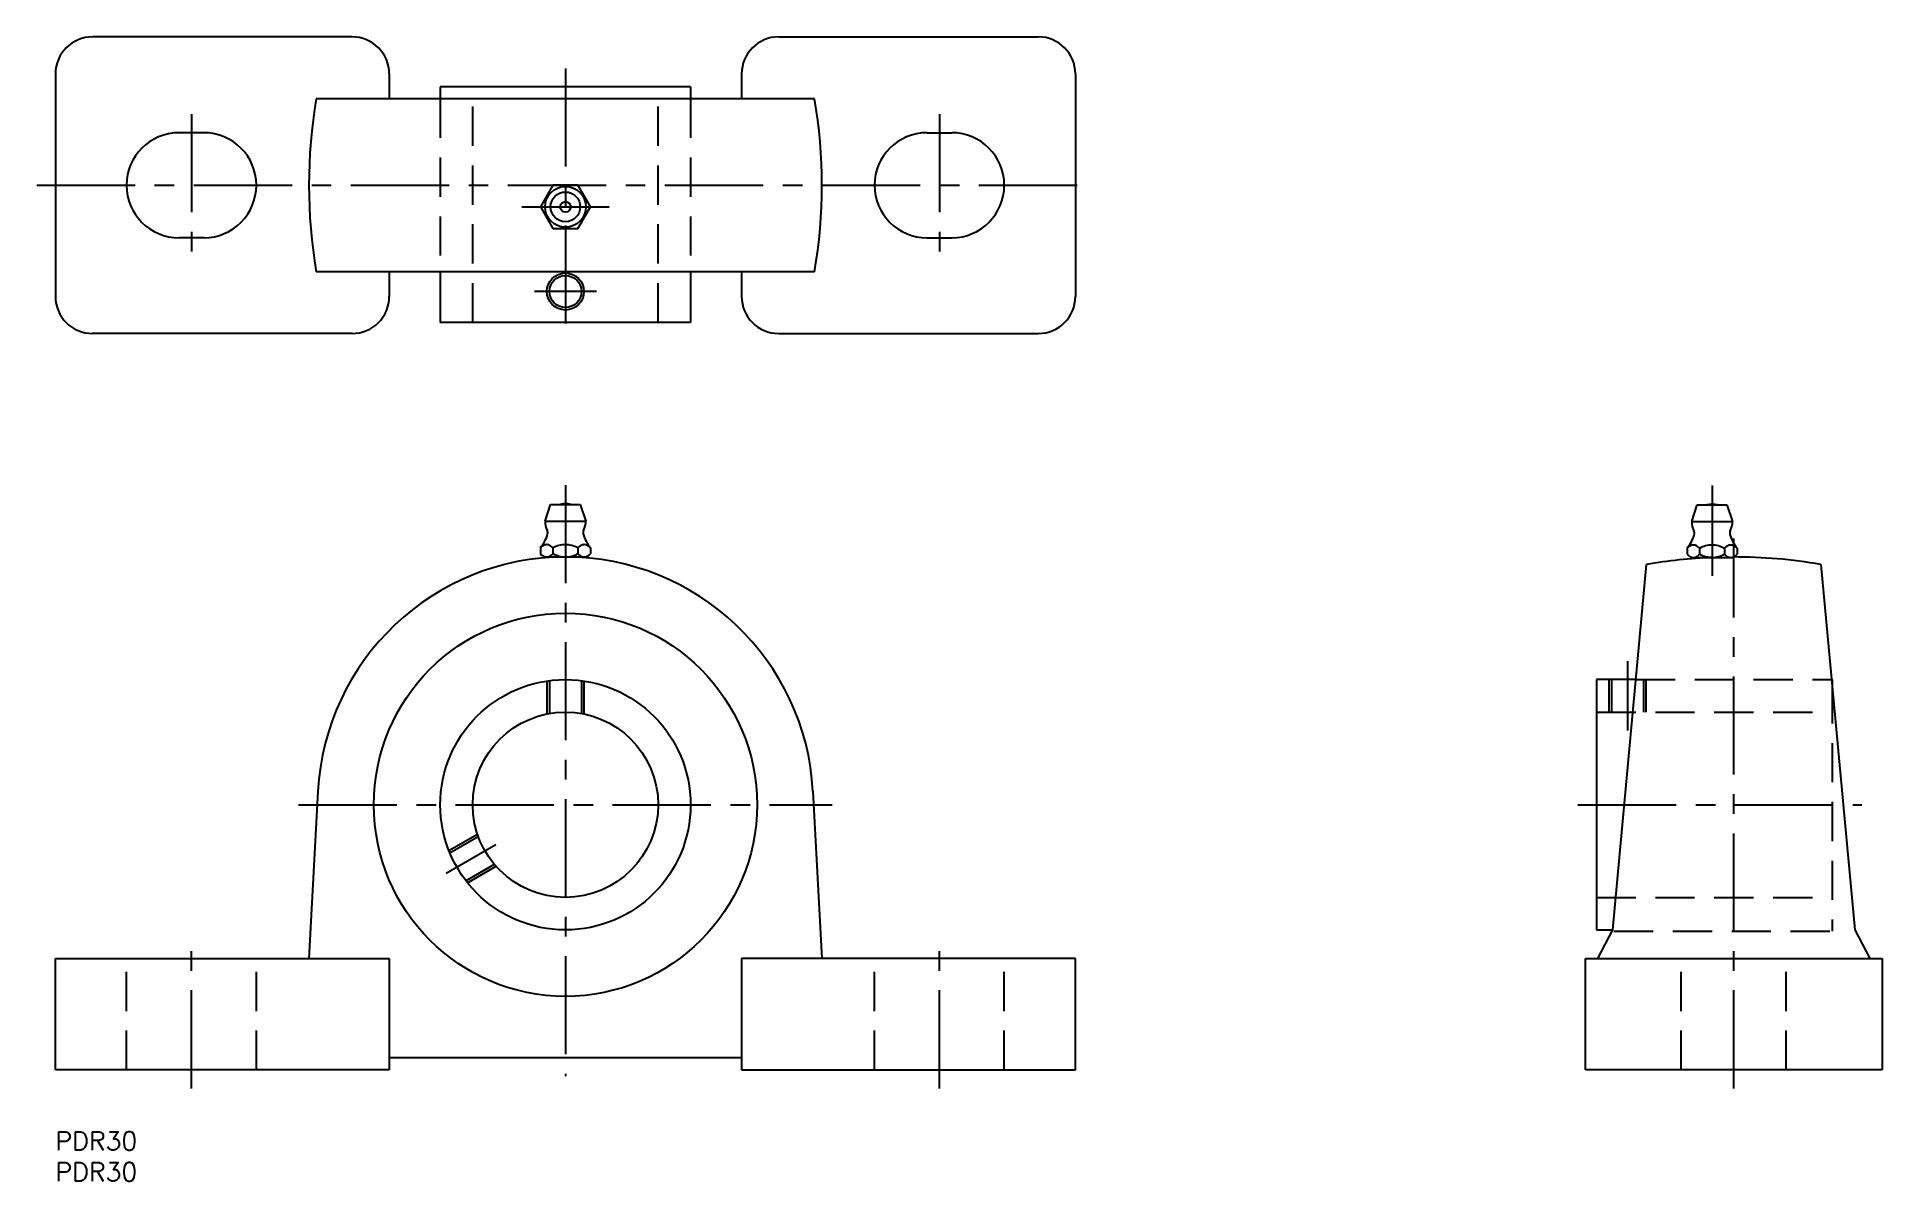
# Model space of a CAD drawing. Extents: x -3 to 296, y -8 to 177.
import ezdxf

# ---------------------------------------------------------------- set-up
doc = ezdxf.new("R2010")
doc.units = 0
doc.header["$LTSCALE"] = 0.5
doc.linetypes.add('CENTER', pattern=[50.8, 31.75, -6.35, 6.35, -6.35])
doc.linetypes.add('DASHED', pattern=[19.05, 12.7, -6.35])
for name, color, linetype in [('MSM_CENTER', 1, 'CENTER'), ('MSM_CONTINUOUS', 7, 'CONTINUOUS'), ('MSM_DASHED', 4, 'DASHED'), ('MSM_NARROW', 5, 'CONTINUOUS'), ('MSM_PART_NUMBER', 7, 'CONTINUOUS')]:
    doc.layers.add(name, color=color, linetype=linetype)
doc.styles.get("Standard").update_dxf_attribs({"font": 'txt.shx', "height": 3, "bigfont": 'bigfont.shx'})

# ---------------------------------------------------------------- blocks, each defined once
blk = doc.blocks.new('*U2')
at = {"layer": 'MSM_PART_NUMBER'}
blk.add_text('PDR30', height=3, dxfattribs=at).set_placement((0, -3))
blk = doc.blocks.new('*U3')
at = {"layer": 'MSM_PART_NUMBER'}
blk.add_text('PDR30', height=3, dxfattribs=at).set_placement((0, -8))

msp = doc.modelspace()

# ---------------------------------------------------------------- linework, layer by layer
at = {"layer": 'MSM_CENTER'}
for p, q in [((82.5, 172.06), (82.5, 127.96)), ((22, 164.66), (22, 141.66)), ((143, 164.66), (143, 141.66)), ((-3, 153.16), (168, 153.16)), ((75.45, 149.66), (89.55, 149.66)), ((87.5, 135.96), (77.5, 135.96)), ((82.5, 104.61), (82.5, 9)), ((268, 104.54), (268, 89.93)), ((271.5, 7), (271.5, 96)), ((254.3, 76.15), (254.3, 64.9)), ((39.34, 52.9), (125.66, 52.9)), ((246.3, 52.9), (292.2, 52.9)), ((71.24, 46.4), (63.23, 41.78)), ((22, 7), (22, 31)), ((143, 7), (143, 31))]:
    msp.add_line(p, q, dxfattribs=at)
at = {"layer": 'MSM_CONTINUOUS'}
for p, q in [((48, 177.16), (6, 177.16)), ((117, 177.16), (159, 177.16)), ((0, 171.16), (0, 135.16)), ((54, 171.16), (54, 167.16)), ((111, 171.16), (111, 167.16)), ((165, 171.16), (165, 135.16)), ((122.81, 167.16), (42.19, 167.16)), ((102.75, 169.06), (62.25, 169.06)), ((62.25, 169.06), (62.25, 167.16)), ((102.75, 169.06), (102.75, 167.16)), ((24, 161.66), (20, 161.66)), ((141, 161.66), (145, 161.66)), ((80.47, 153.17), (78.45, 149.66)), ((84.52, 153.17), (80.47, 153.17)), ((86.55, 149.66), (84.52, 153.17)), ((78.45, 149.66), (80.47, 146.16)), ((84.52, 146.16), (86.55, 149.66)), ((24, 144.66), (20, 144.66)), ((80.47, 146.16), (84.52, 146.16)), ((141, 144.66), (145, 144.66)), ((122.81, 139.16), (42.19, 139.16)), ((54, 139.16), (54, 135.16)), ((62.25, 139.16), (62.25, 130.96)), ((102.75, 139.16), (102.75, 130.96)), ((111, 139.16), (111, 135.16)), ((48, 129.16), (6, 129.16)), ((102.75, 130.96), (62.25, 130.96)), ((117, 129.16), (159, 129.16)), ((79.2, 98.8), (80.1, 101.5)), ((80.1, 101.5), (84.9, 101.5)), ((84.9, 101.5), (85.8, 98.8)), ((79.2, 98.8), (85.8, 98.8)), ((264.7, 98.73), (265.6, 101.43)), ((264.7, 98.73), (271.3, 98.73)), ((265.6, 101.43), (270.4, 101.43)), ((270.4, 101.43), (271.3, 98.73)), ((78.45, 94.47), (78.45, 93.53)), ((79.44, 93), (85.56, 93)), ((80.47, 94.47), (80.47, 93.53)), ((84.52, 94.47), (84.52, 93.53)), ((86.55, 94.47), (86.55, 93.53)), ((263.95, 94.4), (263.95, 93.45)), ((264.94, 92.93), (271.06, 92.93)), ((265.97, 94.4), (265.97, 93.45)), ((270.02, 94.4), (270.02, 93.45)), ((272.05, 94.4), (272.05, 93.45)), ((251.93, 32.65), (257.39, 91.79)), ((285.61, 91.79), (291.07, 32.65)), ((249.3, 73.15), (249.3, 32.65)), ((255.67, 73.15), (249.3, 73.15)), ((287.4, 73.15), (287.33, 73.15)), ((287.4, 73.15), (287.4, 72.42)), ((42.46, 55.06), (41, 28)), ((122.54, 55.06), (124, 28)), ((249.3, 32.65), (251.93, 32.65)), ((249.5, 28), (251.93, 32.65)), ((291.07, 32.65), (293.5, 28)), ((0, 28), (54, 28)), ((0, 10), (0, 28)), ((54, 28), (54, 10)), ((165, 28), (111, 28)), ((111, 28), (111, 10)), ((165, 10), (165, 28)), ((247.5, 28), (295.5, 28)), ((247.5, 10), (247.5, 28)), ((295.5, 28), (295.5, 10)), ((54, 12), (111, 12)), ((54, 10), (0, 10)), ((111, 10), (165, 10)), ((295.5, 10), (247.5, 10))]:
    msp.add_line(p, q, dxfattribs=at)
for centre, radius in [((82.5, 149.66), 3.3), ((82.5, 149.66), 2.4), ((82.5, 149.66), 0.849), ((82.5, 135.96), 2.59), ((82.5, 52.9), 31), ((82.5, 52.9), 20.25), ((82.5, 52.9), 15)]:
    msp.add_circle(centre, radius, dxfattribs=at)
for centre, radius, start, end in [((6, 171.16), 6, 90, 180), ((48, 171.16), 6, 0, 90), ((117, 171.16), 6, 90, 180), ((159, 171.16), 6, 0, 90), ((124, 153.16), 83, 170.2892, 189.7108), ((41, 153.16), 83, 350.2892, 9.7108), ((20, 153.16), 8.5, 90, 270), ((24, 153.16), 8.5, 270, 90), ((141, 153.16), 8.5, 90, 270), ((145, 153.16), 8.5, 270, 90), ((6, 135.16), 6, 180, 270), ((48, 135.16), 6, 270, 0), ((117, 135.16), 6, 180, 270), ((159, 135.16), 6, 270, 0), ((82.5, 98.41), 3.2, 74.6212, 105.3788), ((268, 98.34), 3.2, 74.6212, 105.3788), ((82.5, 98.8), 3.3, 180, 207.0507), ((82.5, 98.8), 3.3, 332.9493, 0), ((268, 98.73), 3.3, 180, 207.0507), ((268, 98.73), 3.3, 332.9493, 0), ((73.83, 98.3), 6, 320.3375, 344.7683), ((78.85, 96.94), 0.8, 344.7674, 27.0696), ((86.15, 96.94), 0.8, 152.9304, 195.2326), ((91.17, 98.3), 6, 195.2317, 219.6625), ((259.33, 98.23), 6, 320.3375, 344.7683), ((264.35, 96.86), 0.8, 344.7674, 27.0696), ((271.65, 96.86), 0.8, 152.9304, 195.2326), ((276.67, 98.23), 6, 195.2317, 219.6625), ((82.5, 52.9), 40.1, 3.0846, 176.9154), ((79.6, 93.54), 1.48, 106.5909, 141.1281), ((79.6, 94.46), 1.48, 218.8826, 253.4091), ((79.46, 93.9), 1.1, 75.0414, 104.9586), ((79.46, 94.1), 1.1, 255.0414, 284.9586), ((79.32, 93.54), 1.48, 38.8719, 73.4091), ((79.32, 94.46), 1.48, 286.5909, 321.1283), ((83.01, 89.64), 5.45, 106.5809, 117.7257), ((83.01, 98.36), 5.44, 242.2744, 253.4191), ((82.5, 90.96), 4.04, 75.0501, 104.9499), ((82.5, 97.04), 4.04, 255.0501, 284.9499), ((81.99, 89.64), 5.44, 62.2701, 73.4191), ((81.99, 98.36), 5.45, 286.5809, 297.7299), ((85.68, 93.54), 1.48, 106.5909, 141.1281), ((85.68, 94.46), 1.48, 218.8826, 253.4091), ((85.54, 93.9), 1.1, 75.0414, 104.9586), ((85.54, 94.1), 1.1, 255.0414, 284.9586), ((85.4, 93.54), 1.48, 38.8719, 73.4091), ((85.4, 94.46), 1.48, 286.5909, 321.1283), ((271.5, 10), 83, 92.4168, 99.7889), ((265.1, 93.47), 1.48, 106.5909, 141.1281), ((265.1, 94.38), 1.48, 218.8826, 253.4091), ((264.96, 93.83), 1.1, 75.0414, 104.9586), ((264.96, 94.02), 1.1, 255.0414, 284.9586), ((264.82, 93.47), 1.48, 38.8719, 73.4091), ((264.82, 94.38), 1.48, 286.5909, 321.1283), ((268.51, 89.57), 5.45, 106.5809, 117.7257), ((268.51, 98.28), 5.44, 242.2744, 253.4191), ((268, 90.89), 4.04, 75.0501, 104.9499), ((268, 96.96), 4.04, 255.0501, 284.9499), ((267.49, 89.57), 5.44, 62.2701, 73.4191), ((267.49, 98.28), 5.45, 286.5809, 297.7299), ((271.18, 93.47), 1.48, 106.5909, 141.1281), ((271.18, 94.38), 1.48, 218.8826, 253.4091), ((271.04, 93.83), 1.1, 75.0414, 104.9586), ((271.04, 94.02), 1.1, 255.0414, 284.9586), ((270.9, 93.47), 1.48, 38.8719, 73.4091), ((270.9, 94.38), 1.48, 286.5909, 321.1283), ((271.5, 10), 83, 80.2111, 90.0462)]:
    msp.add_arc(centre, radius, start, end, dxfattribs=at)
at = {"layer": 'MSM_DASHED'}
for p, q in [((62.25, 167.16), (62.25, 139.16)), ((67.5, 130.96), (67.5, 169.06)), ((97.5, 130.96), (97.5, 169.06)), ((102.75, 167.16), (102.75, 139.16)), ((79.5, 72.93), (79.5, 67.6)), ((79.91, 72.98), (79.91, 67.67)), ((85.09, 72.98), (85.09, 67.67)), ((85.5, 72.93), (85.5, 67.6)), ((251.3, 73.15), (251.3, 67.9)), ((251.71, 73.15), (251.71, 67.9)), ((255.67, 73.15), (287.33, 73.15)), ((256.89, 73.15), (256.89, 67.9)), ((257.3, 73.15), (257.3, 67.9)), ((287.4, 72.42), (287.4, 32.45)), ((249.3, 67.9), (287.4, 67.9)), ((63.66, 45.48), (68.27, 48.15)), ((63.81, 45.1), (68.41, 47.76)), ((66.4, 40.61), (71, 43.27)), ((66.66, 40.29), (71.27, 42.95)), ((249.3, 37.9), (287.4, 37.9)), ((252.12, 32.45), (287.4, 32.45)), ((11.5, 10), (11.5, 28)), ((32.5, 10), (32.5, 28)), ((132.5, 10), (132.5, 28)), ((153.5, 10), (153.5, 28)), ((263, 10), (263, 28)), ((280, 10), (280, 28))]:
    msp.add_line(p, q, dxfattribs=at)
at = {"layer": 'MSM_NARROW'}
msp.add_circle((82.5, 135.96), 3, dxfattribs=at)

# ---------------------------------------------------------------- block references
at = {"layer": 'MSM_CONTINUOUS'}
for name in ['*U2', '*U3']:
    msp.add_blockref(name, (0, 0), dxfattribs=at)

doc.saveas('drawing.dxf')
